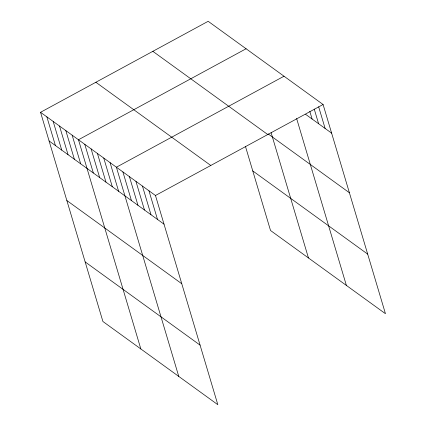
<?xml version="1.0" encoding="UTF-8"?>
<svg xmlns="http://www.w3.org/2000/svg" width="426" height="426" viewBox="0 0 426 426"><rect width="100%" height="100%" fill="white"/><g stroke="black" fill="none" stroke-linecap="round" stroke-linejoin="round"><path stroke-width="0.64" d="M40.545 112.294L155.469 195.497L217.835 404.7L102.911 321.492L40.545 112.294L208.165 21.3L323.089 104.508L385.455 313.706L270.531 230.503L245.413 146.251M246.09 48.756L78.469 139.749L140.836 348.953M284.014 76.217L116.394 167.21L178.76 376.408M155.469 195.497L323.089 104.508M305.586 114.306L331.636 133.168M268.183 133.945L349.395 192.749M152.849 51.328L267.773 134.536M252.767 170.922L367.697 254.13M95.861 82.266L210.785 165.469M49.086 140.953L164.015 224.161M66.85 200.529L181.774 283.737M85.147 261.915L200.076 345.124M318.664 106.798L325.123 128.455M314.244 109.088L318.611 123.737M309.819 111.378L312.098 119.024M296.629 118.529L346.381 285.42M271.101 132.656L308.456 257.959M148.956 190.784L157.503 219.443M142.444 186.066L150.99 214.731M135.931 181.354L144.478 210.013M129.419 176.641L137.965 205.3M122.906 171.923L131.453 200.587M110.073 162.631L118.62 191.295M103.752 158.057L112.299 186.716M97.432 153.477L105.978 182.142M91.111 148.903L99.657 177.562M84.79 144.329L93.337 172.988M72.148 135.175L80.695 163.834M65.828 130.596L74.374 159.26M59.507 126.021L68.053 154.681M53.186 121.442L61.733 150.106M46.865 116.868L55.412 145.532"/></g></svg>
